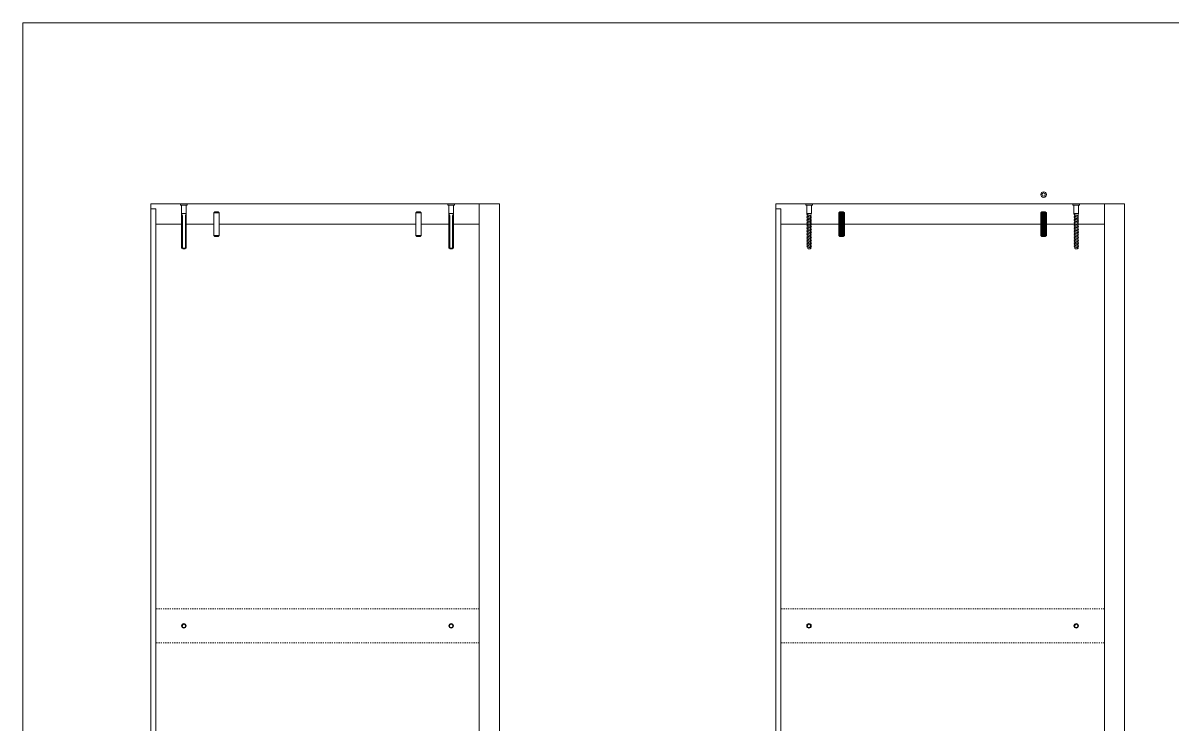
# Model space of a CAD drawing. Header units: centimetres. Extents: x -2268 to 3762, y -1681 to 1458.
# Drawn here: x 2693.3 to 2795.4, y -1263.3 to -1201 of the extents above; entities that cross this region are included whole.
import ezdxf

# ---------------------------------------------------------------- set-up
doc = ezdxf.new("R2010")
doc.units = ezdxf.units.CM
doc.linetypes.add('Linee Nascoste 2', pattern=[0.015, 0.01, -0.005])
for name, color, linetype, lineweight in [('0_Num_Penna__6', 6, 'Continuous', 18), ('A-FURN_Num_Penna__252_Num_Penna__252_Num_Penna__3_Num_Penna__252_Num_Penna__252_Num_Penna__252_Num_Penna__252_Num_Penna__252_Num_Penna__252_Num_Penna__252_Num_Penna__252_Num_Penna__252_Num_Penna__252_Num_Penna__252_Num_Penna__240', 240, 'Continuous', 18), ('A-FURN_Num_Penna__252_Num_Penna__252_Num_Penna__3_Num_Penna__252_Num_Penna__252_Num_Penna__252_Num_Penna__252_Num_Penna__252_Num_Penna__252_Num_Penna__252_Num_Penna__252_Num_Penna__252_Num_Penna__252_Num_Penna__252_Num_Penna__5', 5, 'Continuous', 18), ('A-FURN_Num_Penna__252_Num_Penna__252_Num_Penna__3_Num_Penna__252_Num_Penna__252_Num_Penna__252_Num_Penna__252_Num_Penna__252_Num_Penna__252_Num_Penna__252_Num_Penna__252_Num_Penna__252_Num_Penna__252_Num_Penna__252_Num_Penna__6', 6, 'Continuous', 18), ('A-SECT-PATT_Num_Penna__6_Num_Penna__6_Num_Penna__6_Num_Penna__6_Num_Penna__6_Num_Penna__6_Num_Penna__6_Num_Penna__6_Num_Penna__6_Num_Penna__6_Num_Penna__6_Num_Penna__6_Num_Penna__6_Num_Penna__6', 6, 'Continuous', 18), ('PDF16_Geometry_Num_Penna__6_Num_Penna__6_Num_Penna__6_Num_Penna__6_Num_Penna__6_Num_Penna__6_Num_Penna__6_Num_Penna__6_Num_Penna__6_Num_Penna__6_Num_Penna__6_Num_Penna__6_Num_Penna__6_Num_Penna__6', 6, 'Continuous', 18), ('PDF22_Geometry_Num_Penna__1_Num_Penna__255_Num_Penna__3_Num_Penna__3_Num_Penna__5', 5, 'Continuous', 18), ('PDF22_Geometry_Num_Penna__1_Num_Penna__255_Num_Penna__5_Num_Penna__5_Num_Penna__5', 5, 'Continuous', 18), ('PDF22_Geometry_Num_Penna__1_Num_Penna__255_Num_Penna__5_Num_Penna__5_Num_Penna__6', 6, 'Continuous', 18), ('PDF2_Geometry_Num_Penna__7_Num_Penna__7_Num_Penna__7_Num_Penna__7_Num_Penna__7_Num_Penna__7_Num_Penna__7_Num_Penna__5', 5, 'Continuous', 18), ('PDF2_Geometry_Num_Penna__7_Num_Penna__7_Num_Penna__7_Num_Penna__7_Num_Penna__7_Num_Penna__7_Num_Penna__7_Num_Penna__6', 6, 'Continuous', 18), ('VITE_Num_Penna__5', 5, 'Continuous', 18)]:
    doc.layers.add(name, color=color, linetype=linetype, lineweight=lineweight)

msp = doc.modelspace()

# ---------------------------------------------------------------- linework, layer by layer
at = {"layer": '0_Num_Penna__6', "color": 6, "linetype": 'Continuous', "lineweight": 18}
for p, q in [((2710.2928, -1217.8718), (2710.3928, -1217.7718)), ((2710.3928, -1217.7718), (2710.6928, -1217.7718)), ((2710.7928, -1217.8718), (2710.6928, -1217.7718)), ((2728.2428, -1217.8718), (2728.3428, -1217.7718)), ((2728.3428, -1217.7718), (2728.6428, -1217.7718)), ((2728.7428, -1217.8718), (2728.6428, -1217.7718)), ((2765.8388, -1217.8718), (2765.9388, -1217.7718)), ((2765.9388, -1217.7718), (2766.2388, -1217.7718)), ((2766.3388, -1217.8718), (2766.2388, -1217.7718)), ((2783.7888, -1217.8718), (2783.8888, -1217.7718)), ((2783.8888, -1217.7718), (2784.1888, -1217.7718)), ((2784.2888, -1217.8718), (2784.1888, -1217.7718)), ((2710.2928, -1219.8718), (2710.3928, -1219.9718)), ((2710.3928, -1219.9718), (2710.6928, -1219.9718)), ((2710.7928, -1219.8718), (2710.6928, -1219.9718)), ((2728.2428, -1219.8718), (2728.3428, -1219.9718)), ((2728.3428, -1219.9718), (2728.6428, -1219.9718)), ((2728.7428, -1219.8718), (2728.6428, -1219.9718)), ((2765.8388, -1219.8718), (2765.9388, -1219.9718)), ((2765.9388, -1219.9718), (2766.2388, -1219.9718)), ((2766.3388, -1219.8718), (2766.2388, -1219.9718)), ((2783.7888, -1219.8718), (2783.8888, -1219.9718)), ((2783.8888, -1219.9718), (2784.1888, -1219.9718)), ((2784.2888, -1219.8718), (2784.1888, -1219.9718))]:
    msp.add_line(p, q, dxfattribs=at)
at = {"layer": 'A-FURN_Num_Penna__252_Num_Penna__252_Num_Penna__3_Num_Penna__252_Num_Penna__252_Num_Penna__252_Num_Penna__252_Num_Penna__252_Num_Penna__252_Num_Penna__252_Num_Penna__252_Num_Penna__252_Num_Penna__252_Num_Penna__252_Num_Penna__240', "color": 240, "linetype": 'Continuous', "lineweight": 18}
for p, q in [((2693.346, -1200.9975), (2805.9974, -1200.9975)), ((2693.346, -1313.6489), (2693.346, -1200.9975))]:
    msp.add_line(p, q, dxfattribs=at)
at = {"layer": 'A-FURN_Num_Penna__252_Num_Penna__252_Num_Penna__3_Num_Penna__252_Num_Penna__252_Num_Penna__252_Num_Penna__252_Num_Penna__252_Num_Penna__252_Num_Penna__252_Num_Penna__252_Num_Penna__252_Num_Penna__252_Num_Penna__252_Num_Penna__5', "color": 5, "linetype": 'Continuous', "lineweight": 18}
for p, q in [((2707.3427, -1217.0718), (2707.9427, -1217.0718)), ((2707.4371, -1217.1917), (2707.8487, -1217.1917)), ((2707.4371, -1217.913), (2707.8487, -1217.913)), ((2731.693, -1217.0718), (2731.093, -1217.0718)), ((2731.5986, -1217.1917), (2731.187, -1217.1917)), ((2731.5986, -1217.913), (2731.187, -1217.913)), ((2763.5087, -1217.0718), (2762.9087, -1217.0717)), ((2763.0028, -1217.1917), (2763.4146, -1217.1918)), ((2763.0783, -1217.9134), (2763.0028, -1217.9134)), ((2763.0441, -1218.0271), (2763.339, -1218.1184)), ((2763.339, -1218.1464), (2763.0565, -1218.059)), ((2763.4146, -1217.9134), (2763.0783, -1217.9134)), ((2787.2375, -1217.0718), (2786.6375, -1217.0717)), ((2786.7316, -1217.1917), (2787.1433, -1217.1918)), ((2786.8071, -1217.9134), (2786.7316, -1217.9134)), ((2786.7729, -1218.0271), (2787.0678, -1218.1184)), ((2787.0678, -1218.1464), (2786.7853, -1218.059)), ((2787.1433, -1217.9134), (2786.8071, -1217.9134)), ((2707.5126, -1221.0005), (2707.5126, -1218.1149)), ((2707.7732, -1218.1149), (2707.7732, -1221.0005)), ((2731.2625, -1218.1149), (2731.2625, -1221.0005)), ((2731.5231, -1221.0005), (2731.5231, -1218.1149)), ((2763.0783, -1218.173), (2763.339, -1218.2537)), ((2763.339, -1218.2817), (2763.0783, -1218.201)), ((2763.0783, -1218.3083), (2763.339, -1218.389)), ((2763.339, -1218.4169), (2763.0783, -1218.3363)), ((2763.0783, -1218.4436), (2763.339, -1218.5243)), ((2763.339, -1218.5522), (2763.0783, -1218.4716)), ((2763.0783, -1218.5789), (2763.339, -1218.6596)), ((2763.339, -1218.6875), (2763.0783, -1218.6069)), ((2763.0783, -1218.7142), (2763.339, -1218.7949)), ((2763.339, -1218.8228), (2763.0783, -1218.7422)), ((2763.0783, -1218.8494), (2763.339, -1218.9301)), ((2763.339, -1218.9581), (2763.0783, -1218.8775)), ((2763.0783, -1218.9847), (2763.339, -1219.0654)), ((2763.339, -1219.0934), (2763.0783, -1219.0128)), ((2786.8071, -1218.173), (2787.0678, -1218.2537)), ((2787.0678, -1218.2817), (2786.8071, -1218.201)), ((2786.8071, -1218.3083), (2787.0678, -1218.389)), ((2787.0678, -1218.4169), (2786.8071, -1218.3363)), ((2786.8071, -1218.4436), (2787.0678, -1218.5243)), ((2787.0678, -1218.5522), (2786.8071, -1218.4716)), ((2786.8071, -1218.5789), (2787.0678, -1218.6596)), ((2787.0678, -1218.6875), (2786.8071, -1218.6069)), ((2786.8071, -1218.7142), (2787.0678, -1218.7949)), ((2787.0678, -1218.8228), (2786.8071, -1218.7422)), ((2786.8071, -1218.8494), (2787.0678, -1218.9301)), ((2787.0678, -1218.9581), (2786.8071, -1218.8775)), ((2786.8071, -1218.9847), (2787.0678, -1219.0654)), ((2787.0678, -1219.0934), (2786.8071, -1219.0128)), ((2763.0783, -1219.12), (2763.339, -1219.2007)), ((2763.339, -1219.2287), (2763.0783, -1219.1481)), ((2763.0783, -1219.2553), (2763.339, -1219.336)), ((2763.339, -1219.364), (2763.0783, -1219.2834)), ((2763.0783, -1219.3906), (2763.339, -1219.4713)), ((2763.339, -1219.4993), (2763.0783, -1219.4186)), ((2763.0783, -1219.5259), (2763.339, -1219.6066)), ((2763.339, -1219.6346), (2763.0783, -1219.5539)), ((2763.0783, -1219.6612), (2763.339, -1219.7419)), ((2763.339, -1219.7699), (2763.0783, -1219.6892)), ((2763.0783, -1219.7965), (2763.339, -1219.8772)), ((2763.339, -1219.9052), (2763.0783, -1219.8245)), ((2763.0783, -1219.9318), (2763.339, -1220.0125)), ((2763.339, -1220.0404), (2763.0783, -1219.9598)), ((2763.0783, -1220.0671), (2763.339, -1220.1478)), ((2763.339, -1220.1757), (2763.0783, -1220.0951)), ((2786.8071, -1219.12), (2787.0678, -1219.2007)), ((2787.0678, -1219.2287), (2786.8071, -1219.1481)), ((2786.8071, -1219.2553), (2787.0678, -1219.336)), ((2787.0678, -1219.364), (2786.8071, -1219.2834)), ((2786.8071, -1219.3906), (2787.0678, -1219.4713)), ((2787.0678, -1219.4993), (2786.8071, -1219.4186)), ((2786.8071, -1219.5259), (2787.0678, -1219.6066)), ((2787.0678, -1219.6346), (2786.8071, -1219.5539)), ((2786.8071, -1219.6612), (2787.0678, -1219.7419)), ((2787.0678, -1219.7699), (2786.8071, -1219.6892)), ((2786.8071, -1219.7965), (2787.0678, -1219.8772)), ((2787.0678, -1219.9052), (2786.8071, -1219.8245)), ((2786.8071, -1219.9318), (2787.0678, -1220.0125)), ((2787.0678, -1220.0404), (2786.8071, -1219.9598)), ((2786.8071, -1220.0671), (2787.0678, -1220.1478)), ((2787.0678, -1220.1757), (2786.8071, -1220.0951)), ((2707.5126, -1221.0005), (2707.7732, -1221.0005)), ((2731.5231, -1221.0005), (2731.2625, -1221.0005)), ((2763.0783, -1220.2023), (2763.339, -1220.2831)), ((2763.339, -1220.311), (2763.0783, -1220.2304)), ((2763.0783, -1220.3376), (2763.339, -1220.4184)), ((2763.339, -1220.4463), (2763.0783, -1220.3657)), ((2763.0783, -1220.4729), (2763.339, -1220.5536)), ((2763.339, -1220.5816), (2763.0783, -1220.501)), ((2763.0783, -1220.6082), (2763.339, -1220.6889)), ((2763.339, -1220.7169), (2763.0783, -1220.6363)), ((2763.0783, -1220.7435), (2763.339, -1220.8242)), ((2763.339, -1220.8522), (2763.0783, -1220.7716)), ((2763.0783, -1220.8788), (2763.339, -1220.9595)), ((2763.339, -1220.9875), (2763.0783, -1220.9068)), ((2786.8071, -1220.2023), (2787.0678, -1220.2831)), ((2787.0678, -1220.311), (2786.8071, -1220.2304)), ((2786.8071, -1220.3376), (2787.0678, -1220.4184)), ((2787.0678, -1220.4463), (2786.8071, -1220.3657)), ((2786.8071, -1220.4729), (2787.0678, -1220.5536)), ((2787.0678, -1220.5816), (2786.8071, -1220.501)), ((2786.8071, -1220.6082), (2787.0678, -1220.6889)), ((2787.0678, -1220.7169), (2786.8071, -1220.6363)), ((2786.8071, -1220.7435), (2787.0678, -1220.8242)), ((2787.0678, -1220.8522), (2786.8071, -1220.7716)), ((2786.8071, -1220.8788), (2787.0678, -1220.9595)), ((2787.0678, -1220.9875), (2786.8071, -1220.9068))]:
    msp.add_line(p, q, dxfattribs=at)
for centre, radius in [((2784.0388, -1216.2506), 0.25), ((2784.0388, -1216.2506), 0.15), ((2707.6428, -1254.5718), 0.15), ((2731.3928, -1254.5718), 0.15), ((2763.1888, -1254.5718), 0.15), ((2786.9388, -1254.5718), 0.15)]:
    msp.add_circle(centre, radius, dxfattribs=at)
at = {"layer": 'A-FURN_Num_Penna__252_Num_Penna__252_Num_Penna__3_Num_Penna__252_Num_Penna__252_Num_Penna__252_Num_Penna__252_Num_Penna__252_Num_Penna__252_Num_Penna__252_Num_Penna__252_Num_Penna__252_Num_Penna__252_Num_Penna__252_Num_Penna__6', "color": 6, "linetype": 'Continuous', "lineweight": 18}
for p, q in [((2707.3427, -1217.0718), (2707.3428, -1217.1917)), ((2707.4371, -1217.1917), (2707.3428, -1217.1917)), ((2707.4371, -1217.1917), (2707.4371, -1221.0005)), ((2707.9427, -1217.1917), (2707.8487, -1217.1917)), ((2707.8487, -1217.1917), (2707.8487, -1221.0005)), ((2707.9427, -1217.1917), (2707.9427, -1217.0718)), ((2731.093, -1217.1917), (2731.093, -1217.0718)), ((2731.093, -1217.1917), (2731.187, -1217.1917)), ((2731.187, -1217.1917), (2731.187, -1221.0005)), ((2731.5986, -1217.1917), (2731.6929, -1217.1917)), ((2731.5986, -1217.1917), (2731.5986, -1221.0005)), ((2731.693, -1217.0718), (2731.6929, -1217.1917)), ((2762.9087, -1217.0717), (2762.9087, -1217.1917)), ((2762.9087, -1217.1917), (2763.0028, -1217.1917)), ((2763.012, -1218.0172), (2763.0441, -1218.0271)), ((2763.0565, -1218.059), (2763.0147, -1218.046)), ((2763.4146, -1217.1918), (2763.5087, -1217.1918)), ((2763.5087, -1217.0717), (2763.5087, -1217.1918)), ((2786.6375, -1217.0717), (2786.6375, -1217.1917)), ((2786.6375, -1217.1917), (2786.7316, -1217.1917)), ((2786.7408, -1218.0172), (2786.7729, -1218.0271)), ((2786.7853, -1218.059), (2786.7435, -1218.046)), ((2787.1433, -1217.1918), (2787.2374, -1217.1918)), ((2787.2375, -1217.0717), (2787.2374, -1217.1918)), ((2763.012, -1218.1525), (2763.0783, -1218.173)), ((2763.012, -1218.2877), (2763.0783, -1218.3083)), ((2763.012, -1218.423), (2763.0783, -1218.4436)), ((2763.012, -1218.5583), (2763.0783, -1218.5789)), ((2763.012, -1218.6936), (2763.0783, -1218.7142)), ((2763.012, -1218.8289), (2763.0783, -1218.8494)), ((2763.012, -1218.9642), (2763.0783, -1218.9847)), ((2763.012, -1219.0995), (2763.0783, -1219.12)), ((2763.0783, -1218.201), (2763.0147, -1218.1813)), ((2763.0783, -1218.3363), (2763.0147, -1218.3166)), ((2763.0783, -1218.4716), (2763.0147, -1218.4519)), ((2763.0783, -1218.6069), (2763.0147, -1218.5872)), ((2763.0783, -1218.7422), (2763.0147, -1218.7225)), ((2763.0783, -1218.8775), (2763.0147, -1218.8578)), ((2763.0783, -1219.0128), (2763.0147, -1218.9931)), ((2763.339, -1218.1184), (2763.4054, -1218.1389)), ((2763.3869, -1218.1612), (2763.339, -1218.1464)), ((2763.339, -1218.2537), (2763.4054, -1218.2742)), ((2763.3869, -1218.2965), (2763.339, -1218.2817)), ((2763.339, -1218.389), (2763.4054, -1218.4095)), ((2763.3869, -1218.4317), (2763.339, -1218.4169)), ((2763.339, -1218.5243), (2763.4054, -1218.5448)), ((2763.3869, -1218.567), (2763.339, -1218.5522)), ((2763.339, -1218.6596), (2763.4054, -1218.6801)), ((2763.3869, -1218.7023), (2763.339, -1218.6875)), ((2763.339, -1218.7949), (2763.4054, -1218.8154)), ((2763.3869, -1218.8376), (2763.339, -1218.8228)), ((2763.339, -1218.9301), (2763.4054, -1218.9507)), ((2763.3869, -1218.9729), (2763.339, -1218.9581)), ((2763.339, -1219.0654), (2763.4054, -1219.086)), ((2763.3869, -1219.1082), (2763.339, -1219.0934)), ((2786.7408, -1218.1525), (2786.8071, -1218.173)), ((2786.7408, -1218.2877), (2786.8071, -1218.3083)), ((2786.7408, -1218.423), (2786.8071, -1218.4436)), ((2786.7408, -1218.5583), (2786.8071, -1218.5789)), ((2786.7408, -1218.6936), (2786.8071, -1218.7142)), ((2786.7408, -1218.8289), (2786.8071, -1218.8494)), ((2786.7408, -1218.9642), (2786.8071, -1218.9847)), ((2786.7408, -1219.0995), (2786.8071, -1219.12)), ((2786.8071, -1218.201), (2786.7435, -1218.1813)), ((2786.8071, -1218.3363), (2786.7435, -1218.3166)), ((2786.8071, -1218.4716), (2786.7435, -1218.4519)), ((2786.8071, -1218.6069), (2786.7435, -1218.5872)), ((2786.8071, -1218.7422), (2786.7435, -1218.7225)), ((2786.8071, -1218.8775), (2786.7435, -1218.8578)), ((2786.8071, -1219.0128), (2786.7435, -1218.9931)), ((2787.0678, -1218.1184), (2787.1342, -1218.1389)), ((2787.1157, -1218.1612), (2787.0678, -1218.1464)), ((2787.0678, -1218.2537), (2787.1342, -1218.2742)), ((2787.1157, -1218.2965), (2787.0678, -1218.2817)), ((2787.0678, -1218.389), (2787.1342, -1218.4095)), ((2787.1157, -1218.4317), (2787.0678, -1218.4169)), ((2787.0678, -1218.5243), (2787.1342, -1218.5448)), ((2787.1157, -1218.567), (2787.0678, -1218.5522)), ((2787.0678, -1218.6596), (2787.1342, -1218.6801)), ((2787.1157, -1218.7023), (2787.0678, -1218.6875)), ((2787.0678, -1218.7949), (2787.1342, -1218.8154)), ((2787.1157, -1218.8376), (2787.0678, -1218.8228)), ((2787.0678, -1218.9301), (2787.1342, -1218.9507)), ((2787.1157, -1218.9729), (2787.0678, -1218.9581)), ((2787.0678, -1219.0654), (2787.1342, -1219.086)), ((2787.1157, -1219.1082), (2787.0678, -1219.0934)), ((2763.012, -1219.2348), (2763.0783, -1219.2553)), ((2763.012, -1219.3701), (2763.0783, -1219.3906)), ((2763.012, -1219.5054), (2763.0783, -1219.5259)), ((2763.012, -1219.6407), (2763.0783, -1219.6612)), ((2763.012, -1219.776), (2763.0783, -1219.7965)), ((2763.012, -1219.9112), (2763.0783, -1219.9318)), ((2763.012, -1220.0465), (2763.0783, -1220.0671)), ((2763.0783, -1219.1481), (2763.0147, -1219.1284)), ((2763.0783, -1219.2834), (2763.0147, -1219.2637)), ((2763.0783, -1219.4186), (2763.0147, -1219.3989)), ((2763.0783, -1219.5539), (2763.0147, -1219.5342)), ((2763.0783, -1219.6892), (2763.0147, -1219.6695)), ((2763.0783, -1219.8245), (2763.0147, -1219.8048)), ((2763.0783, -1219.9598), (2763.0147, -1219.9401)), ((2763.0783, -1220.0951), (2763.0147, -1220.0754)), ((2763.339, -1219.2007), (2763.4054, -1219.2213)), ((2763.3869, -1219.2435), (2763.339, -1219.2287)), ((2763.339, -1219.336), (2763.4054, -1219.3566)), ((2763.3869, -1219.3788), (2763.339, -1219.364)), ((2763.339, -1219.4713), (2763.4054, -1219.4918)), ((2763.3869, -1219.5141), (2763.339, -1219.4993)), ((2763.339, -1219.6066), (2763.4054, -1219.6271)), ((2763.3869, -1219.6494), (2763.339, -1219.6346)), ((2763.339, -1219.7419), (2763.4054, -1219.7624)), ((2763.3869, -1219.7847), (2763.339, -1219.7699)), ((2763.339, -1219.8772), (2763.4054, -1219.8977)), ((2763.3869, -1219.92), (2763.339, -1219.9052)), ((2763.339, -1220.0125), (2763.4054, -1220.033)), ((2763.3869, -1220.0552), (2763.339, -1220.0404)), ((2786.7408, -1219.2348), (2786.8071, -1219.2553)), ((2786.7408, -1219.3701), (2786.8071, -1219.3906)), ((2786.7408, -1219.5054), (2786.8071, -1219.5259)), ((2786.7408, -1219.6407), (2786.8071, -1219.6612)), ((2786.7408, -1219.776), (2786.8071, -1219.7965)), ((2786.7408, -1219.9112), (2786.8071, -1219.9318)), ((2786.7408, -1220.0465), (2786.8071, -1220.0671)), ((2786.8071, -1219.1481), (2786.7435, -1219.1284)), ((2786.8071, -1219.2834), (2786.7435, -1219.2637)), ((2786.8071, -1219.4186), (2786.7435, -1219.3989)), ((2786.8071, -1219.5539), (2786.7435, -1219.5342)), ((2786.8071, -1219.6892), (2786.7435, -1219.6695)), ((2786.8071, -1219.8245), (2786.7435, -1219.8048)), ((2786.8071, -1219.9598), (2786.7435, -1219.9401)), ((2786.8071, -1220.0951), (2786.7435, -1220.0754)), ((2787.0678, -1219.2007), (2787.1342, -1219.2213)), ((2787.1157, -1219.2435), (2787.0678, -1219.2287)), ((2787.0678, -1219.336), (2787.1342, -1219.3566)), ((2787.1157, -1219.3788), (2787.0678, -1219.364)), ((2787.0678, -1219.4713), (2787.1342, -1219.4918)), ((2787.1157, -1219.5141), (2787.0678, -1219.4993)), ((2787.0678, -1219.6066), (2787.1342, -1219.6271)), ((2787.1157, -1219.6494), (2787.0678, -1219.6346)), ((2787.0678, -1219.7419), (2787.1342, -1219.7624)), ((2787.1157, -1219.7847), (2787.0678, -1219.7699)), ((2787.0678, -1219.8772), (2787.1342, -1219.8977)), ((2787.1157, -1219.92), (2787.0678, -1219.9052)), ((2787.0678, -1220.0125), (2787.1342, -1220.033)), ((2787.1157, -1220.0552), (2787.0678, -1220.0404)), ((2707.4371, -1221.0005), (2707.5126, -1221.0005)), ((2707.7732, -1221.0005), (2707.8487, -1221.0005)), ((2731.2625, -1221.0005), (2731.187, -1221.0005)), ((2731.5986, -1221.0005), (2731.5231, -1221.0005)), ((2763.012, -1220.1818), (2763.0783, -1220.2023)), ((2763.012, -1220.4524), (2763.0783, -1220.4729)), ((2763.0121, -1220.3171), (2763.0783, -1220.3376)), ((2763.0121, -1220.5877), (2763.0783, -1220.6082)), ((2763.0121, -1220.723), (2763.0783, -1220.7435)), ((2763.0121, -1220.8583), (2763.0783, -1220.8788)), ((2763.0783, -1220.2304), (2763.0147, -1220.2107)), ((2763.0783, -1220.3657), (2763.0147, -1220.346)), ((2763.0783, -1220.501), (2763.0147, -1220.4813)), ((2763.0783, -1220.6363), (2763.0147, -1220.6166)), ((2763.0783, -1220.7716), (2763.0147, -1220.7519)), ((2763.0783, -1220.9068), (2763.0147, -1220.8872)), ((2763.339, -1220.1478), (2763.4054, -1220.1683)), ((2763.3869, -1220.1905), (2763.339, -1220.1757)), ((2763.339, -1220.2831), (2763.4054, -1220.3036)), ((2763.3869, -1220.3258), (2763.339, -1220.311)), ((2763.339, -1220.4184), (2763.4054, -1220.4389)), ((2763.3869, -1220.4611), (2763.339, -1220.4463)), ((2763.339, -1220.5536), (2763.4054, -1220.5742)), ((2763.3869, -1220.5964), (2763.339, -1220.5816)), ((2763.339, -1220.6889), (2763.4054, -1220.7095)), ((2763.3869, -1220.7317), (2763.339, -1220.7169)), ((2763.339, -1220.8242), (2763.4054, -1220.8448)), ((2763.3869, -1220.867), (2763.339, -1220.8522)), ((2763.339, -1220.9595), (2763.4054, -1220.9801)), ((2763.3869, -1221.0023), (2763.339, -1220.9875)), ((2786.7408, -1220.1818), (2786.8071, -1220.2023)), ((2786.7408, -1220.3171), (2786.8071, -1220.3376)), ((2786.7408, -1220.4524), (2786.8071, -1220.4729)), ((2786.7408, -1220.5877), (2786.8071, -1220.6082)), ((2786.7408, -1220.723), (2786.8071, -1220.7435)), ((2786.7408, -1220.8583), (2786.8071, -1220.8788)), ((2786.8071, -1220.2304), (2786.7435, -1220.2107)), ((2786.8071, -1220.3657), (2786.7435, -1220.346)), ((2786.8071, -1220.501), (2786.7435, -1220.4813)), ((2786.8071, -1220.6363), (2786.7435, -1220.6166)), ((2786.8071, -1220.7716), (2786.7435, -1220.7519)), ((2786.8071, -1220.9068), (2786.7435, -1220.8872)), ((2787.0678, -1220.1478), (2787.1342, -1220.1683)), ((2787.1157, -1220.1905), (2787.0678, -1220.1757)), ((2787.0678, -1220.2831), (2787.1342, -1220.3036)), ((2787.1157, -1220.3258), (2787.0678, -1220.311)), ((2787.0678, -1220.4184), (2787.1342, -1220.4389)), ((2787.1157, -1220.4611), (2787.0678, -1220.4463)), ((2787.0678, -1220.5536), (2787.1342, -1220.5742)), ((2787.1157, -1220.5964), (2787.0678, -1220.5816)), ((2787.0678, -1220.6889), (2787.1342, -1220.7095)), ((2787.1157, -1220.7317), (2787.0678, -1220.7169)), ((2787.0678, -1220.8242), (2787.1342, -1220.8448)), ((2787.1157, -1220.867), (2787.0678, -1220.8522)), ((2787.0678, -1220.9595), (2787.1342, -1220.9801)), ((2787.1157, -1221.0023), (2787.0678, -1220.9875))]:
    msp.add_line(p, q, dxfattribs=at)
at = {"layer": 'A-SECT-PATT_Num_Penna__6_Num_Penna__6_Num_Penna__6_Num_Penna__6_Num_Penna__6_Num_Penna__6_Num_Penna__6_Num_Penna__6_Num_Penna__6_Num_Penna__6_Num_Penna__6_Num_Penna__6_Num_Penna__6_Num_Penna__6', "color": 6, "linetype": 'Continuous', "lineweight": 18}
for p, q in [((2705.1428, -1217.5218), (2705.1428, -1291.6218)), ((2760.6888, -1217.5218), (2760.6888, -1291.6218))]:
    msp.add_line(p, q, dxfattribs=at)
at = {"layer": 'PDF16_Geometry_Num_Penna__6_Num_Penna__6_Num_Penna__6_Num_Penna__6_Num_Penna__6_Num_Penna__6_Num_Penna__6_Num_Penna__6_Num_Penna__6_Num_Penna__6_Num_Penna__6_Num_Penna__6_Num_Penna__6_Num_Penna__6', "color": 6, "linetype": 'Continuous', "lineweight": 18}
for p, q in [((2704.6928, -1291.6218), (2704.6928, -1217.0718)), ((2704.6928, -1217.0718), (2707.3427, -1217.0718)), ((2704.6928, -1217.5218), (2704.6928, -1217.0718)), ((2704.6928, -1217.5218), (2705.1428, -1217.5218)), ((2707.9427, -1217.0718), (2731.093, -1217.0718)), ((2731.693, -1217.0718), (2735.6928, -1217.0718)), ((2733.8928, -1217.0718), (2733.8928, -1292.0718)), ((2735.6928, -1217.0718), (2735.6928, -1292.0718)), ((2760.2388, -1217.0718), (2762.8902, -1217.0717)), ((2760.2388, -1291.6218), (2760.2388, -1217.0718)), ((2760.2388, -1217.5218), (2760.2388, -1217.0718)), ((2760.2388, -1217.5218), (2760.6888, -1217.5218)), ((2763.4902, -1217.0717), (2786.6375, -1217.0717)), ((2787.2375, -1217.0717), (2791.2388, -1217.0717)), ((2789.4388, -1217.0718), (2789.4388, -1292.0718)), ((2791.2388, -1217.0717), (2791.2388, -1292.0718)), ((2705.1428, -1218.8718), (2707.4371, -1218.8718)), ((2707.8487, -1218.8718), (2710.2928, -1218.8718)), ((2710.7928, -1218.8718), (2728.2428, -1218.8718)), ((2728.7428, -1218.8718), (2731.187, -1218.8718)), ((2731.5986, -1218.8718), (2733.8928, -1218.8718)), ((2760.6888, -1218.8718), (2763.0599, -1218.8718)), ((2763.339, -1218.8718), (2765.8388, -1218.8718)), ((2766.3388, -1218.8718), (2783.7888, -1218.8718)), ((2784.2888, -1218.8718), (2786.7886, -1218.8718)), ((2787.0678, -1218.8718), (2789.4388, -1218.8718))]:
    msp.add_line(p, q, dxfattribs=at)
at = {"layer": 'PDF22_Geometry_Num_Penna__1_Num_Penna__255_Num_Penna__3_Num_Penna__3_Num_Penna__5', "color": 5, "linetype": 'Linee Nascoste 2', "lineweight": 18}
for p, q in [((2733.8928, -1253.0718), (2705.1428, -1253.0718)), ((2789.4388, -1253.0718), (2760.6888, -1253.0718)), ((2733.8928, -1256.0718), (2705.1428, -1256.0718)), ((2789.4388, -1256.0718), (2760.6888, -1256.0718))]:
    msp.add_line(p, q, dxfattribs=at)
at = {"layer": 'PDF22_Geometry_Num_Penna__1_Num_Penna__255_Num_Penna__5_Num_Penna__5_Num_Penna__5', "color": 5, "linetype": 'Continuous', "lineweight": 18}
for centre in [(2763.1888, -1254.5718), (2786.9388, -1254.5718)]:
    msp.add_circle(centre, 0.2, dxfattribs=at)
at = {"layer": 'PDF22_Geometry_Num_Penna__1_Num_Penna__255_Num_Penna__5_Num_Penna__5_Num_Penna__6', "color": 6, "linetype": 'Continuous', "lineweight": 18}
for centre in [(2707.6428, -1254.5718), (2731.3928, -1254.5718)]:
    msp.add_circle(centre, 0.2, dxfattribs=at)
at = {"layer": 'PDF2_Geometry_Num_Penna__7_Num_Penna__7_Num_Penna__7_Num_Penna__7_Num_Penna__7_Num_Penna__7_Num_Penna__7_Num_Penna__5', "color": 5, "linetype": 'Continuous', "lineweight": 18, "flags": 128}
for points in [[(2707.4371, -1217.913), (2707.5126, -1218.1149)], [(2707.8487, -1217.9131), (2707.7732, -1218.1149)], [(2707.8487, -1217.913), (2707.8487, -1217.1917)], [(2731.187, -1217.913), (2731.187, -1217.1917)], [(2731.187, -1217.9131), (2731.2625, -1218.1149)], [(2731.5986, -1217.913), (2731.5231, -1218.1149)], [(2765.9128, -1217.8718), (2765.9128, -1219.8718)], [(2766.0009, -1217.8718), (2766.0009, -1219.8718)], [(2766.0892, -1217.8718), (2766.0892, -1219.8718)], [(2766.1774, -1217.8718), (2766.1774, -1219.8718)], [(2766.2655, -1217.8718), (2766.2655, -1219.8718)], [(2783.8628, -1217.8718), (2783.8628, -1219.8718)], [(2783.9509, -1217.8718), (2783.9509, -1219.8718)], [(2784.0392, -1217.8718), (2784.0392, -1219.8718)], [(2784.1274, -1217.8718), (2784.1274, -1219.8718)], [(2784.2155, -1217.8718), (2784.2155, -1219.8718)], [(2763.0783, -1218.1154), (2763.0783, -1218.1184)], [(2763.339, -1218.1464), (2763.339, -1218.2537)], [(2763.339, -1218.2817), (2763.339, -1218.389)], [(2763.339, -1218.4169), (2763.339, -1218.5243)], [(2763.339, -1218.5522), (2763.339, -1218.6596)], [(2763.339, -1218.6875), (2763.339, -1218.7949)], [(2763.339, -1218.8228), (2763.339, -1218.9301)], [(2763.339, -1218.9581), (2763.339, -1219.0654)], [(2763.339, -1219.0934), (2763.339, -1219.2007)], [(2786.8071, -1218.1154), (2786.8071, -1218.1184)], [(2763.339, -1219.2287), (2763.339, -1219.336)], [(2763.339, -1219.364), (2763.339, -1219.4713)], [(2763.339, -1219.4993), (2763.339, -1219.6066)], [(2763.339, -1219.6346), (2763.339, -1219.7419)], [(2763.339, -1219.7699), (2763.339, -1219.8772)], [(2763.339, -1219.9052), (2763.339, -1220.0125)], [(2763.339, -1220.0404), (2763.339, -1220.1478)], [(2763.339, -1220.1757), (2763.339, -1220.2831)], [(2763.339, -1220.311), (2763.339, -1220.4184)], [(2763.339, -1220.4463), (2763.339, -1220.5536)], [(2763.339, -1220.5816), (2763.339, -1220.6889)], [(2763.339, -1220.7169), (2763.339, -1220.8242)], [(2763.339, -1220.8522), (2763.339, -1220.9595)]]:
    msp.add_lwpolyline(points, dxfattribs=at)
at = {"layer": 'PDF2_Geometry_Num_Penna__7_Num_Penna__7_Num_Penna__7_Num_Penna__7_Num_Penna__7_Num_Penna__7_Num_Penna__7_Num_Penna__6', "color": 6, "linetype": 'Continuous', "lineweight": 18, "flags": 128}
for points in [[(2710.2928, -1217.8718), (2710.2928, -1219.8718)], [(2710.7928, -1219.8718), (2710.7928, -1217.8718)], [(2728.2428, -1217.8718), (2728.2428, -1219.8718)], [(2728.7428, -1219.8718), (2728.7428, -1217.8718)], [(2763.0054, -1217.927), (2763.0441, -1218.0271)], [(2763.0565, -1218.059), (2763.0783, -1218.1154)], [(2763.412, -1217.927), (2763.339, -1218.1154)], [(2765.8388, -1217.8718), (2765.8388, -1219.8718)], [(2766.3388, -1219.8718), (2766.3388, -1217.8718)], [(2783.7888, -1217.8718), (2783.7888, -1219.8718)], [(2784.2888, -1219.8718), (2784.2888, -1217.8718)], [(2786.7341, -1217.927), (2786.7729, -1218.0271)], [(2786.7853, -1218.059), (2786.8071, -1218.1154)], [(2787.1408, -1217.927), (2787.0678, -1218.1154)], [(2763.0783, -1218.173), (2763.0783, -1218.1154)], [(2763.0783, -1218.3083), (2763.0783, -1218.201)], [(2763.0783, -1218.4436), (2763.0783, -1218.3363)], [(2763.0783, -1218.5789), (2763.0783, -1218.4716)], [(2763.0783, -1218.7142), (2763.0783, -1218.6069)], [(2763.0783, -1218.8494), (2763.0783, -1218.7422)], [(2763.0783, -1218.9847), (2763.0783, -1218.8775)], [(2763.0783, -1219.12), (2763.0783, -1219.0128)], [(2763.339, -1218.1154), (2763.339, -1218.1184)], [(2786.8071, -1218.173), (2786.8071, -1218.1154)], [(2786.8071, -1218.3083), (2786.8071, -1218.201)], [(2786.8071, -1218.4436), (2786.8071, -1218.3363)], [(2786.8071, -1218.5789), (2786.8071, -1218.4716)], [(2786.8071, -1218.7142), (2786.8071, -1218.6069)], [(2786.8071, -1218.8494), (2786.8071, -1218.7422)], [(2786.8071, -1218.9847), (2786.8071, -1218.8775)], [(2786.8071, -1219.12), (2786.8071, -1219.0128)], [(2787.0678, -1218.1154), (2787.0678, -1218.1184)], [(2787.0678, -1218.1464), (2787.0678, -1218.2537)], [(2787.0678, -1218.2817), (2787.0678, -1218.389)], [(2787.0678, -1218.4169), (2787.0678, -1218.5243)], [(2787.0678, -1218.5522), (2787.0678, -1218.6596)], [(2787.0678, -1218.6875), (2787.0678, -1218.7949)], [(2787.0678, -1218.8228), (2787.0678, -1218.9301)], [(2787.0678, -1218.9581), (2787.0678, -1219.0654)], [(2787.0678, -1219.0934), (2787.0678, -1219.2007)], [(2763.0783, -1219.2553), (2763.0783, -1219.1481)], [(2763.0783, -1219.3906), (2763.0783, -1219.2834)], [(2763.0783, -1219.5259), (2763.0783, -1219.4186)], [(2763.0783, -1219.6612), (2763.0783, -1219.5539)], [(2763.0783, -1219.7965), (2763.0783, -1219.6892)], [(2763.0783, -1219.9318), (2763.0783, -1219.8245)], [(2763.0783, -1220.0671), (2763.0783, -1219.9598)], [(2763.0783, -1220.2023), (2763.0783, -1220.0951)], [(2786.8071, -1219.2553), (2786.8071, -1219.1481)], [(2786.8071, -1219.3906), (2786.8071, -1219.2834)], [(2786.8071, -1219.5259), (2786.8071, -1219.4186)], [(2786.8071, -1219.6612), (2786.8071, -1219.5539)], [(2786.8071, -1219.7965), (2786.8071, -1219.6892)], [(2786.8071, -1219.9318), (2786.8071, -1219.8245)], [(2786.8071, -1220.0671), (2786.8071, -1219.9598)], [(2786.8071, -1220.2023), (2786.8071, -1220.0951)], [(2787.0678, -1219.2287), (2787.0678, -1219.336)], [(2787.0678, -1219.364), (2787.0678, -1219.4713)], [(2787.0678, -1219.4993), (2787.0678, -1219.6066)], [(2787.0678, -1219.6346), (2787.0678, -1219.7419)], [(2787.0678, -1219.7699), (2787.0678, -1219.8772)], [(2787.0678, -1219.9052), (2787.0678, -1220.0125)], [(2787.0678, -1220.0404), (2787.0678, -1220.1478)], [(2763.0783, -1220.3376), (2763.0783, -1220.2304)], [(2763.0783, -1220.4729), (2763.0783, -1220.3657)], [(2763.0783, -1220.6082), (2763.0783, -1220.501)], [(2763.0783, -1220.7435), (2763.0783, -1220.6363)], [(2763.0783, -1220.8788), (2763.0783, -1220.7716)], [(2786.8071, -1220.3376), (2786.8071, -1220.2304)], [(2786.8071, -1220.4729), (2786.8071, -1220.3657)], [(2786.8071, -1220.6082), (2786.8071, -1220.501)], [(2786.8071, -1220.7435), (2786.8071, -1220.6363)], [(2786.8071, -1220.8788), (2786.8071, -1220.7716)], [(2787.0678, -1220.1757), (2787.0678, -1220.2831)], [(2787.0678, -1220.311), (2787.0678, -1220.4184)], [(2787.0678, -1220.4463), (2787.0678, -1220.5536)], [(2787.0678, -1220.5816), (2787.0678, -1220.6889)], [(2787.0678, -1220.7169), (2787.0678, -1220.8242)], [(2787.0678, -1220.8522), (2787.0678, -1220.9595)]]:
    msp.add_lwpolyline(points, dxfattribs=at)
for points in [[(2763.0054, -1217.927, -0.09285639), (2763.0028, -1217.9134), (2763.0028, -1217.1917)], [(2763.0147, -1218.046, -0.19585352), (2763.0123, -1218.0172)], [(2763.4146, -1217.1918), (2763.4146, -1217.9134, -0.09745625), (2763.4118, -1217.9277)], [(2786.7341, -1217.927, -0.09285639), (2786.7316, -1217.9134), (2786.7316, -1217.1917)], [(2786.7435, -1218.046, -0.19585352), (2786.741, -1218.0172)], [(2787.1433, -1217.1918), (2787.1433, -1217.9134, -0.09745625), (2787.1405, -1217.9277)], [(2763.0147, -1218.1813, -0.19871582), (2763.012, -1218.1525)], [(2763.0147, -1218.3166, -0.19962767), (2763.0121, -1218.2877)], [(2763.0147, -1218.4519, -0.19851381), (2763.012, -1218.423)], [(2763.0147, -1218.5872, -0.19928094), (2763.012, -1218.5583)], [(2763.0147, -1218.7225, -0.19871582), (2763.012, -1218.6936)], [(2763.0147, -1218.8578, -0.19962767), (2763.0121, -1218.8289)], [(2763.0147, -1218.9931, -0.19851381), (2763.012, -1218.9642)], [(2763.0147, -1219.1284, -0.19928094), (2763.0121, -1219.0995)], [(2763.4054, -1218.1389, -0.19890092), (2763.3869, -1218.1612)], [(2763.4054, -1218.2742, -0.19900669), (2763.3869, -1218.2965)], [(2763.4054, -1218.4095, -0.19889842), (2763.3869, -1218.4318)], [(2763.4054, -1218.5448, -0.19895428), (2763.3869, -1218.567)], [(2763.4054, -1218.6801, -0.19894035), (2763.3869, -1218.7023)], [(2763.4054, -1218.8154, -0.19900669), (2763.3869, -1218.8376)], [(2763.4054, -1218.9507, -0.19889842), (2763.3869, -1218.9729)], [(2763.4054, -1219.086, -0.19895428), (2763.3869, -1219.1082)], [(2786.7435, -1218.1813, -0.19871582), (2786.7408, -1218.1525)], [(2786.7435, -1218.3166, -0.19962767), (2786.7408, -1218.2877)], [(2786.7435, -1218.4519, -0.19851381), (2786.7408, -1218.423)], [(2786.7435, -1218.5872, -0.19928094), (2786.7408, -1218.5583)], [(2786.7435, -1218.7225, -0.19871582), (2786.7408, -1218.6936)], [(2786.7435, -1218.8578, -0.19962767), (2786.7408, -1218.8289)], [(2786.7435, -1218.9931, -0.19851381), (2786.7408, -1218.9642)], [(2786.7435, -1219.1284, -0.19928094), (2786.7408, -1219.0995)], [(2787.1342, -1218.1389, -0.19890092), (2787.1157, -1218.1612)], [(2787.1342, -1218.2742, -0.19900669), (2787.1157, -1218.2965)], [(2787.1342, -1218.4095, -0.19889842), (2787.1157, -1218.4318)], [(2787.1342, -1218.5448, -0.19895428), (2787.1157, -1218.567)], [(2787.1342, -1218.6801, -0.19894035), (2787.1157, -1218.7023)], [(2787.1342, -1218.8154, -0.19900669), (2787.1157, -1218.8376)], [(2787.1342, -1218.9507, -0.19889842), (2787.1157, -1218.9729)], [(2787.1342, -1219.086, -0.19895428), (2787.1157, -1219.1082)], [(2763.0147, -1219.2637, -0.19871582), (2763.012, -1219.2348)], [(2763.0147, -1219.3989, -0.19962767), (2763.0121, -1219.3701)], [(2763.0147, -1219.5343, -0.19851381), (2763.012, -1219.5054)], [(2763.0147, -1219.6695, -0.19928094), (2763.0121, -1219.6407)], [(2763.0147, -1219.8048, -0.19871582), (2763.012, -1219.776)], [(2763.0147, -1219.9401, -0.19962767), (2763.0121, -1219.9112)], [(2763.0147, -1220.0754, -0.19851381), (2763.012, -1220.0465)], [(2763.4054, -1219.2213, -0.19894035), (2763.3869, -1219.2435)], [(2763.4054, -1219.3566, -0.19900669), (2763.3869, -1219.3788)], [(2763.4054, -1219.4918, -0.19889842), (2763.3869, -1219.5141)], [(2763.4054, -1219.6271, -0.19895428), (2763.3869, -1219.6494)], [(2763.4054, -1219.7624, -0.19894035), (2763.3869, -1219.7847)], [(2763.4054, -1219.8977, -0.19900669), (2763.3869, -1219.92)], [(2763.4054, -1220.033, -0.19889842), (2763.3869, -1220.0552)], [(2786.7435, -1219.2637, -0.19871582), (2786.7408, -1219.2348)], [(2786.7435, -1219.3989, -0.19962767), (2786.7408, -1219.3701)], [(2786.7435, -1219.5343, -0.19851381), (2786.7408, -1219.5054)], [(2786.7435, -1219.6695, -0.19928094), (2786.7408, -1219.6407)], [(2786.7435, -1219.8048, -0.19871582), (2786.7408, -1219.776)], [(2786.7435, -1219.9401, -0.19962767), (2786.7408, -1219.9112)], [(2786.7435, -1220.0754, -0.19851381), (2786.7408, -1220.0465)], [(2787.1342, -1219.2213, -0.19894035), (2787.1157, -1219.2435)], [(2787.1342, -1219.3566, -0.19900669), (2787.1157, -1219.3788)], [(2787.1342, -1219.4918, -0.19889842), (2787.1157, -1219.5141)], [(2787.1342, -1219.6271, -0.19895428), (2787.1157, -1219.6494)], [(2787.1342, -1219.7624, -0.19894035), (2787.1157, -1219.7847)], [(2787.1342, -1219.8977, -0.19900669), (2787.1157, -1219.92)], [(2787.1342, -1220.033, -0.19889842), (2787.1157, -1220.0552)], [(2707.7732, -1221.0005), (2707.7732, -1221.0172, -0.19953036), (2707.7662, -1221.0341, -0.11687713), (2707.7275, -1221.058, -0.16288803), (2707.5586, -1221.058, -0.11683184), (2707.5196, -1221.0341, -0.19841798), (2707.5126, -1221.0172), (2707.5126, -1221.0005)], [(2731.5231, -1221.0005), (2731.5231, -1221.0172, -0.19953036), (2731.5161, -1221.0341, -0.11687713), (2731.4774, -1221.058, -0.16288803), (2731.3085, -1221.058, -0.11683184), (2731.2695, -1221.0341, -0.19841798), (2731.2625, -1221.0172), (2731.2625, -1221.0005)], [(2763.0147, -1220.2107, -0.19928094), (2763.0121, -1220.1818)], [(2763.0147, -1220.346, -0.19871582), (2763.0121, -1220.3171)], [(2763.0147, -1220.4813, -0.19962767), (2763.0121, -1220.4524)], [(2763.0147, -1220.6166, -0.19851381), (2763.0121, -1220.5877)], [(2763.0147, -1220.7519, -0.19928094), (2763.0121, -1220.723)], [(2763.0147, -1220.8872, -0.19871582), (2763.0121, -1220.8583)], [(2763.339, -1220.9875), (2763.339, -1221.0172, -0.19953036), (2763.3321, -1221.0341, -0.11687713), (2763.2933, -1221.0581, -0.16288803), (2763.1243, -1221.0581, -0.11683184), (2763.0853, -1221.0342, -0.19841798), (2763.0783, -1221.0173), (2763.0783, -1220.9068)], [(2763.4054, -1220.1683, -0.19895428), (2763.3869, -1220.1905)], [(2763.4054, -1220.3036, -0.19894035), (2763.3869, -1220.3258)], [(2763.4054, -1220.4389, -0.19900669), (2763.3869, -1220.4611)], [(2763.4054, -1220.5742, -0.19889842), (2763.3869, -1220.5964)], [(2763.4054, -1220.7095, -0.19895428), (2763.3869, -1220.7317)], [(2763.4054, -1220.8448, -0.19894035), (2763.3869, -1220.867)], [(2763.4054, -1220.9801, -0.19900669), (2763.3869, -1221.0023)], [(2786.7435, -1220.2107, -0.19928094), (2786.7408, -1220.1818)], [(2786.7435, -1220.346, -0.19871582), (2786.7408, -1220.3171)], [(2786.7435, -1220.4813, -0.19962767), (2786.7408, -1220.4524)], [(2786.7435, -1220.6166, -0.19851381), (2786.7408, -1220.5877)], [(2786.7435, -1220.7519, -0.19928094), (2786.7408, -1220.723)], [(2786.7435, -1220.8872, -0.19871582), (2786.7408, -1220.8583)], [(2787.0678, -1220.9875), (2787.0678, -1221.0172, -0.19953036), (2787.0608, -1221.0341, -0.11687713), (2787.0221, -1221.0581, -0.16288803), (2786.8531, -1221.0581, -0.11683184), (2786.8141, -1221.0342, -0.19841798), (2786.8071, -1221.0173), (2786.8071, -1220.9068)], [(2787.1342, -1220.1683, -0.19895428), (2787.1157, -1220.1905)], [(2787.1342, -1220.3036, -0.19894035), (2787.1157, -1220.3258)], [(2787.1342, -1220.4389, -0.19900669), (2787.1157, -1220.4611)], [(2787.1342, -1220.5742, -0.19889842), (2787.1157, -1220.5964)], [(2787.1342, -1220.7095, -0.19895428), (2787.1157, -1220.7317)], [(2787.1342, -1220.8448, -0.19894035), (2787.1157, -1220.867)], [(2787.1342, -1220.9801, -0.19900669), (2787.1157, -1221.0023)]]:
    msp.add_lwpolyline(points, format="xyb", dxfattribs=at)
at = {"layer": 'VITE_Num_Penna__5', "color": 5, "linetype": 'Continuous', "lineweight": 18, "flags": 128}
for points in [[(2710.7928, -1217.8718), (2710.2928, -1217.8718)], [(2728.7428, -1217.8718), (2728.2428, -1217.8718)], [(2766.3388, -1217.8718), (2765.8388, -1217.8718)], [(2784.2888, -1217.8718), (2783.7888, -1217.8718)], [(2710.7928, -1219.8718), (2710.2928, -1219.8718)], [(2728.7428, -1219.8718), (2728.2428, -1219.8718)], [(2766.3388, -1219.8718), (2765.8388, -1219.8718)], [(2784.2888, -1219.8718), (2783.7888, -1219.8718)]]:
    msp.add_lwpolyline(points, dxfattribs=at)

doc.saveas('drawing.dxf')
